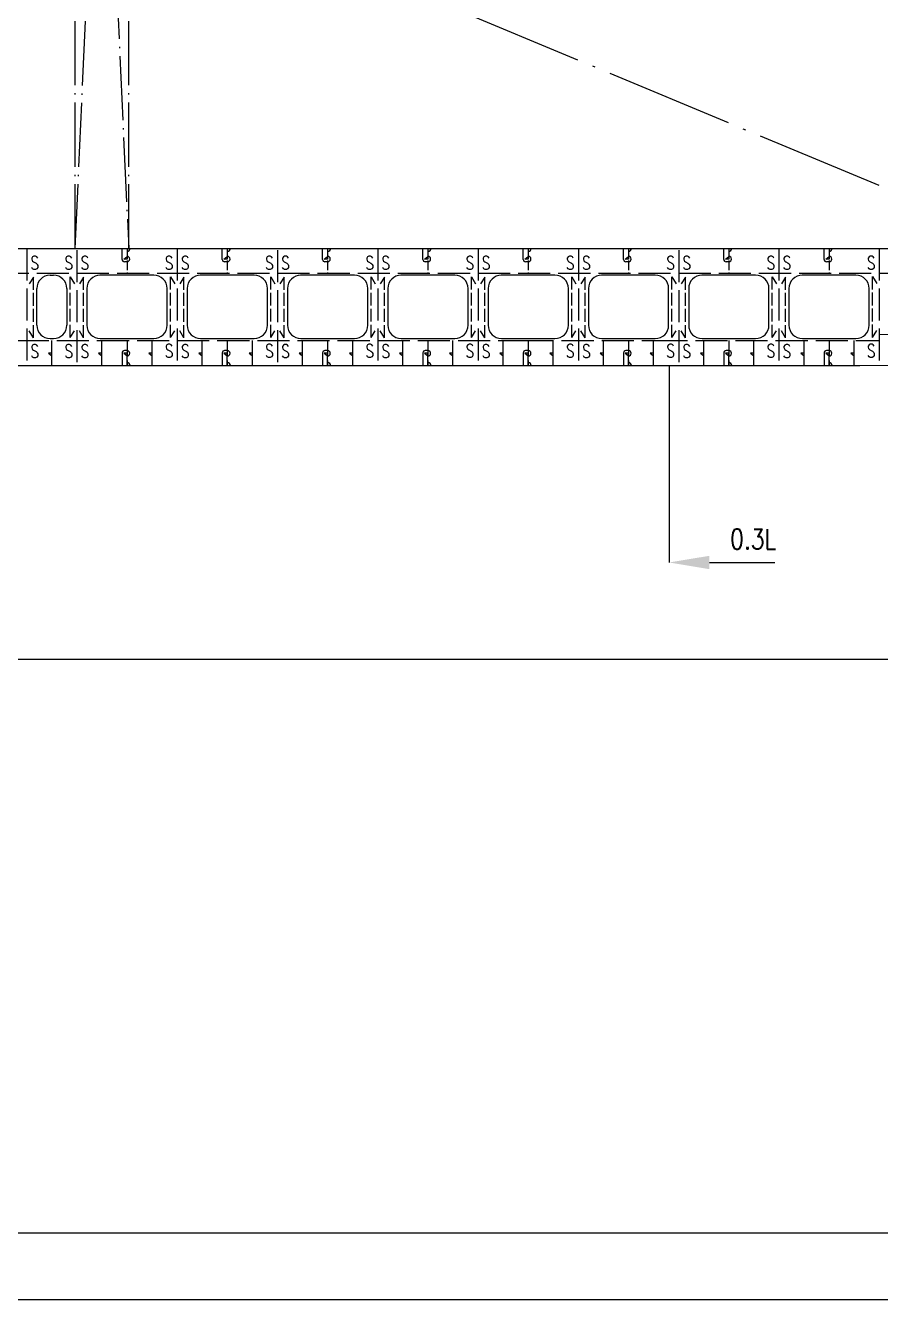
# Model space of a CAD drawing. Extents: x 373818 to 564480, y 322172 to 634257.
# Drawn here: x 508432 to 521219, y 548557 to 567614 of the extents above; entities that cross this region are included whole.
import ezdxf
from ezdxf.enums import TextEntityAlignment as Align

# ---------------------------------------------------------------- set-up
doc = ezdxf.new("R2010")
doc.units = 0
doc.header["$LTSCALE"] = 40
doc.header["$MEASUREMENT"] = 0
doc.linetypes.add('ACAD_ISO02W100', pattern=[15, 12, -3])
doc.linetypes.add('ACAD_ISO04W100', pattern=[30.5, 24, -3, 0.5, -3])
doc.layers.get('0').update_dxf_attribs({"linetype": 'CONTINUOUS'})
for name, color, linetype in [('01CONTINUOUS', 2, 'CONTINUOUS'), ('11', 7, 'CONTINUOUS'), ('BT_ENG', 7, 'CONTINUOUS'), ('C-CEN', 4, 'ACAD_ISO04W100'), ('C-DAS', 4, 'ACAD_ISO02W100'), ('Y-CON', 2, 'CONTINUOUS'), ('Y-DAS', 2, 'ACAD_ISO02W100')]:
    doc.layers.add(name, color=color, linetype=linetype)
doc.styles.add('ROMANS', font='romans.shx', dxfattribs={"width": 0.75, "height": 250, "bigfont": 'hzdx.shx'})

msp = doc.modelspace()

# ---------------------------------------------------------------- linework, layer by layer
at = {"color": 7, "ltscale": 0.2}
for p, q in [((509875.32, 564115.69), (509875.32, 564280.69)), ((511375.32, 564115.69), (511375.32, 564280.69)), ((512875.32, 564115.69), (512875.32, 564280.69)), ((514375.32, 564115.69), (514375.32, 564280.69)), ((515875.32, 564115.69), (515875.32, 564280.69)), ((517375.32, 564115.69), (517375.32, 564280.69)), ((518875.32, 564115.69), (518875.32, 564280.69)), ((520375.32, 564115.69), (520375.32, 564280.69)), ((509875.32, 562715.69), (509875.32, 562538.77)), ((511375.32, 562715.69), (511375.32, 562538.77)), ((512875.32, 562715.69), (512875.32, 562538.77)), ((514375.32, 562715.69), (514375.32, 562538.77)), ((515875.32, 562715.69), (515875.32, 562538.77)), ((517375.32, 562715.69), (517375.32, 562538.77)), ((518875.32, 562715.69), (518875.32, 562538.77)), ((520375.32, 562715.69), (520375.32, 562538.77))]:
    msp.add_line(p, q, dxfattribs=at)
for p, q in [((509950.32, 564080.69), (509910.32, 564080.69)), ((511450.32, 564080.69), (511410.32, 564080.69)), ((512950.32, 564080.69), (512910.32, 564080.69)), ((514450.32, 564080.69), (514410.32, 564080.69)), ((515950.32, 564080.69), (515910.32, 564080.69)), ((517450.32, 564080.69), (517410.32, 564080.69)), ((518950.32, 564080.69), (518910.32, 564080.69)), ((520450.32, 564080.69), (520410.32, 564080.69)), ((509050.32, 563680.69), (509050.32, 563130.69)), ((509950.32, 562750.69), (509910.32, 562750.69)), ((511450.32, 562750.69), (511410.32, 562750.69)), ((512950.32, 562750.69), (512910.32, 562750.69)), ((514450.32, 562750.69), (514410.32, 562750.69)), ((515950.32, 562750.69), (515910.32, 562750.69)), ((517450.32, 562750.69), (517410.32, 562750.69)), ((518950.32, 562750.69), (518910.32, 562750.69)), ((520450.32, 562750.69), (520410.32, 562750.69)), ((518060.02, 562530.69), (518060.02, 559581.69)), ((545200.32, 558131.38), (455200.32, 558131.38))]:
    msp.add_line(p, q)
at = {"color": 0, "linetype": 'ByBlock'}
for p, q in [((508550.32, 563851.77), (508487.61, 563749.21)), ((508800.32, 563880.69), (508850.32, 563880.69)), ((509100.32, 563854.71), (509163.03, 563752.15)), ((509300.32, 563851.77), (509237.61, 563749.21)), ((510600.32, 563854.71), (510663.03, 563752.15)), ((510800.32, 563851.77), (510737.61, 563749.21)), ((512100.32, 563854.71), (512163.03, 563752.15)), ((512300.32, 563851.77), (512237.61, 563749.21)), ((513600.32, 563854.71), (513663.03, 563752.15)), ((513800.32, 563851.77), (513737.61, 563749.21)), ((515100.32, 563854.71), (515163.03, 563752.15)), ((515300.32, 563851.77), (515237.61, 563749.21)), ((516600.32, 563854.71), (516663.03, 563752.15)), ((516800.32, 563851.77), (516737.61, 563749.21)), ((518100.32, 563854.71), (518163.03, 563752.15)), ((518300.32, 563851.77), (518237.61, 563749.21)), ((519600.32, 563854.71), (519663.03, 563752.15)), ((519800.32, 563851.77), (519737.61, 563749.21)), ((521100.32, 563857.38), (521163.03, 563754.82)), ((508550.32, 562941.77), (508487.61, 563044.33)), ((509100.32, 562944.71), (509163.03, 563047.27)), ((509300.32, 562941.77), (509237.61, 563044.33)), ((510600.32, 562944.71), (510663.03, 563047.27)), ((510800.32, 562941.77), (510737.61, 563044.33)), ((512100.32, 562944.71), (512163.03, 563047.27)), ((512300.32, 562941.77), (512237.61, 563044.33)), ((513600.32, 562944.71), (513663.03, 563047.27)), ((513800.32, 562941.77), (513737.61, 563044.33)), ((515100.32, 562944.71), (515163.03, 563047.27)), ((515300.32, 562941.77), (515237.61, 563044.33)), ((516600.32, 562944.71), (516663.03, 563047.27)), ((516800.32, 562941.77), (516737.61, 563044.33)), ((518100.32, 562944.71), (518163.03, 563047.27)), ((518300.32, 562941.77), (518237.61, 563044.33)), ((519600.32, 562944.71), (519663.03, 563047.27)), ((519800.32, 562941.77), (519737.61, 563044.33)), ((521100.32, 562947.38), (521163.03, 563049.94)), ((508800.32, 562930.69), (508850.32, 562930.69)), ((518660.02, 559581.69), (519638.4, 559581.69))]:
    msp.add_line(p, q, dxfattribs=at)
at = {"color": 2}
msp.add_line((447392.4, 549556.63), (562792.4, 549556.63), dxfattribs=at)
for centre, radius, start, end in [((509910.32, 564115.69), 35, 180, 270), ((509950.32, 564120.69), 40, 270, 90), ((511410.32, 564115.69), 35, 180, 270), ((511450.32, 564120.69), 40, 270, 90), ((512910.32, 564115.69), 35, 180, 270), ((512950.32, 564120.69), 40, 270, 90), ((514410.32, 564115.69), 35, 180, 270), ((514450.32, 564120.69), 40, 270, 90), ((515910.32, 564115.69), 35, 180, 270), ((515950.32, 564120.69), 40, 270, 90), ((517410.32, 564115.69), 35, 180, 270), ((517450.32, 564120.69), 40, 270, 90), ((518910.32, 564115.69), 35, 180, 270), ((518950.32, 564120.69), 40, 270, 90), ((520410.32, 564115.69), 35, 180, 270), ((520450.32, 564120.69), 40, 270, 90), ((509910.32, 562715.69), 35, 90, 180), ((509950.32, 562710.69), 40, 270, 90), ((511410.32, 562715.69), 35, 90, 180), ((511450.32, 562710.69), 40, 270, 90), ((512910.32, 562715.69), 35, 90, 180), ((512950.32, 562710.69), 40, 270, 90), ((514410.32, 562715.69), 35, 90, 180), ((514450.32, 562710.69), 40, 270, 90), ((515910.32, 562715.69), 35, 90, 180), ((515950.32, 562710.69), 40, 270, 90), ((517410.32, 562715.69), 35, 90, 180), ((517450.32, 562710.69), 40, 270, 90), ((518910.32, 562715.69), 35, 90, 180), ((518950.32, 562710.69), 40, 270, 90), ((520410.32, 562715.69), 35, 90, 180), ((520450.32, 562710.69), 40, 270, 90)]:
    msp.add_arc(centre, radius, start, end)
at = {"color": 7, "ltscale": 0.2}
for centre, start, end in [((509950.12, 564280.68), 270, 0), ((511450.12, 564280.68), 270, 0), ((512950.12, 564280.68), 270, 0), ((514450.12, 564280.68), 270, 0), ((515950.12, 564280.68), 270, 0), ((517450.12, 564280.68), 270, 0), ((518950.12, 564280.68), 270, 0), ((520450.12, 564280.68), 270, 0), ((509950.33, 562526.38), 360, 90), ((511450.33, 562526.38), 360, 90), ((512950.33, 562526.38), 360, 90), ((514450.33, 562526.38), 360, 90), ((515950.33, 562526.38), 360, 90), ((517450.33, 562526.38), 360, 90), ((518950.33, 562526.38), 360, 90), ((520450.33, 562526.38), 360, 90)]:
    msp.add_arc(centre, 44.99, start, end, dxfattribs=at)
at = {"color": 0, "linetype": 'ByBlock'}
msp.add_solid([(518660.02, 559681.69), (518660.02, 559481.69), (518060.02, 559581.69)], dxfattribs=at)
at = {"layer": '01CONTINUOUS'}
for p, q in [((453999.47, 564280.69), (526450.32, 564280.69)), ((508825.32, 562710.69), (508825.32, 562900.69)), ((509575.32, 562710.69), (509575.32, 562900.69)), ((510325.32, 562710.69), (510325.32, 562900.69)), ((511075.32, 562710.69), (511075.32, 562900.69)), ((511825.32, 562710.69), (511825.32, 562900.69)), ((512575.32, 562710.69), (512575.32, 562900.69)), ((513325.32, 562710.69), (513325.32, 562900.69)), ((514075.32, 562710.69), (514075.32, 562900.69)), ((514825.32, 562710.69), (514825.32, 562900.69)), ((515575.32, 562710.69), (515575.32, 562900.69)), ((516325.32, 562710.69), (516325.32, 562900.69)), ((517075.32, 562710.69), (517075.32, 562900.69)), ((517825.32, 562710.69), (517825.32, 562900.69)), ((518575.32, 562710.69), (518575.32, 562900.69)), ((519325.32, 562710.69), (519325.32, 562900.69)), ((520075.32, 562710.69), (520075.32, 562900.69)), ((520825.32, 562710.69), (520825.32, 562900.69)), ((463108.61, 562530.69), (520911.23, 562530.69))]:
    msp.add_line(p, q, dxfattribs=at)
msp.add_lwpolyline([(480700.32, 562530.69), (515850.32, 562530.69), (517850.32, 562530.69), (520911.22, 562530.69), (522967.62, 562549.69), (524200.32, 562600.79), (524350.32, 562607.29), (525700.32, 562654.49), (526115.62, 562680.59), (528466.32, 562879.69), (530850.32, 563161.64), (532670.32, 563414.52), (534996.32, 563793.58), (537350.32, 564268.02), (538789.32, 564613.64), (540600.32, 565124.84), (542047.32, 565600.25), (543850.32, 566269.07), (546161.32, 567209.47), (546400.32, 567310.75)], dxfattribs=at)
at = {"layer": '11', "color": 7, "linetype": 'Continuous'}
for p, q in [((510350.01, 563880.69), (509545.48, 563880.69)), ((511850.01, 563880.69), (511045.48, 563880.69)), ((513350.01, 563880.69), (512545.48, 563880.69)), ((514850.01, 563880.69), (514045.48, 563880.69)), ((516350.01, 563880.69), (515545.48, 563880.69)), ((517850.01, 563880.69), (517045.48, 563880.69)), ((519350.01, 563880.69), (518545.48, 563880.69)), ((520850.01, 563880.69), (520045.48, 563880.69)), ((508600.32, 563130.69), (508600.32, 563680.69)), ((509350.32, 563680.69), (509350.32, 563130.69)), ((510550.32, 563130.69), (510550.32, 563680.69)), ((510850.32, 563680.69), (510850.32, 563130.69)), ((512050.32, 563130.69), (512050.32, 563680.69)), ((512350.32, 563680.69), (512350.32, 563130.69)), ((513550.32, 563130.69), (513550.32, 563680.69)), ((513850.32, 563680.69), (513850.32, 563130.69)), ((515050.32, 563130.69), (515050.32, 563680.69)), ((515350.32, 563680.69), (515350.32, 563130.69)), ((516550.32, 563130.69), (516550.32, 563680.69)), ((516850.32, 563680.69), (516850.32, 563130.69)), ((518050.32, 563130.69), (518050.32, 563680.69)), ((518350.32, 563680.69), (518350.32, 563130.69)), ((519550.32, 563130.69), (519550.32, 563680.69)), ((519850.32, 563680.69), (519850.32, 563130.69)), ((521050.32, 563130.69), (521050.32, 563680.69)), ((509550.32, 562930.69), (510350.32, 562930.69)), ((511050.32, 562930.69), (511850.32, 562930.69)), ((512550.32, 562930.69), (513350.32, 562930.69)), ((514050.32, 562930.69), (514850.32, 562930.69)), ((515550.32, 562930.69), (516350.32, 562930.69)), ((517050.32, 562930.69), (517850.32, 562930.69)), ((518550.32, 562930.69), (519350.32, 562930.69)), ((520050.32, 562930.69), (520850.32, 562930.69))]:
    msp.add_line(p, q, dxfattribs=at)
for centre, start, end in [((508800.32, 563680.69), 90, 180), ((508850.32, 563680.69), 0, 90), ((509550.32, 563680.69), 90, 180), ((510350.32, 563680.69), 0, 90), ((511050.32, 563680.69), 90, 180), ((511850.32, 563680.69), 0, 90), ((512550.32, 563680.69), 90, 180), ((513350.32, 563680.69), 0, 90), ((514050.32, 563680.69), 90, 180), ((514850.32, 563680.69), 0, 90), ((515550.32, 563680.69), 90, 180), ((516350.32, 563680.69), 0, 90), ((517050.32, 563680.69), 90, 180), ((517850.32, 563680.69), 0, 90), ((518550.32, 563680.69), 90, 180), ((519350.32, 563680.69), 0, 90), ((520050.32, 563680.69), 90, 180), ((520850.32, 563680.69), 0, 90), ((508800.32, 563130.69), 180, 270), ((508850.32, 563130.69), 270, 0), ((509550.32, 563130.69), 180, 270), ((510350.32, 563130.69), 270, 0), ((511050.32, 563130.69), 180, 270), ((511850.32, 563130.69), 270, 0), ((512550.32, 563130.69), 180, 270), ((513350.32, 563130.69), 270, 0), ((514050.32, 563130.69), 180, 270), ((514850.32, 563130.69), 270, 0), ((515550.32, 563130.69), 180, 270), ((516350.32, 563130.69), 270, 0), ((517050.32, 563130.69), 180, 270), ((517850.32, 563130.69), 270, 0), ((518550.32, 563130.69), 180, 270), ((519350.32, 563130.69), 270, 0), ((520050.32, 563130.69), 180, 270), ((520850.32, 563130.69), 270, 0)]:
    msp.add_arc(centre, 200, start, end, dxfattribs=at)
at = {"layer": 'BT_ENG'}
msp.add_line((444892.4, 548556.63), (563792.4, 548556.63), dxfattribs=at)
at = {"layer": 'C-CEN', "ltscale": 2}
msp.add_line((523450.32, 564280.69), (481450.32, 581780.69), dxfattribs=at)
at = {"layer": 'C-CEN'}
for p, q in [((509175.32, 564280.69), (509175.32, 581780.69)), ((509175.32, 564280.69), (509975.32, 581780.69)), ((509175.32, 581780.69), (509975.32, 564280.69)), ((509975.32, 564280.69), (509975.32, 581780.69))]:
    msp.add_line(p, q, dxfattribs=at)
at = {"layer": 'C-DAS'}
msp.add_line((455200.32, 563910.69), (526450.32, 563910.69), dxfattribs=at)
at = {"layer": 'C-DAS', "ltscale": 0.4}
for p, q in [((508550.32, 562941.77), (508550.32, 563851.77)), ((509100.32, 562944.71), (509100.32, 563854.71)), ((509300.32, 562941.77), (509300.32, 563851.77)), ((510600.32, 562944.71), (510600.32, 563854.71)), ((510800.32, 562941.77), (510800.32, 563851.77)), ((512100.32, 562944.71), (512100.32, 563854.71)), ((512300.32, 562941.77), (512300.32, 563851.77)), ((513600.32, 562944.71), (513600.32, 563854.71)), ((513800.32, 562941.77), (513800.32, 563851.77)), ((515100.32, 562944.71), (515100.32, 563854.71)), ((515300.32, 562941.77), (515300.32, 563851.77)), ((516600.32, 562944.71), (516600.32, 563854.71)), ((516800.32, 562941.77), (516800.32, 563851.77)), ((518100.32, 562944.71), (518100.32, 563854.71)), ((518300.32, 562941.77), (518300.32, 563851.77)), ((519600.32, 562944.71), (519600.32, 563854.71)), ((519800.32, 562941.77), (519800.32, 563851.77)), ((521100.32, 562947.38), (521100.32, 563857.38))]:
    msp.add_line(p, q, dxfattribs=at)
at = {"layer": 'C-DAS'}
for points in [[(455200.32, 563383.61), (456889.22, 563187.99), (459074.22, 563014.89), (459350.32, 562997.89), (461599.62, 562912.49), (463108.72, 562900.69), (465850.32, 562900.69), (472350.32, 562900.69), (476450.32, 562900.69), (477700.32, 562900.69), (480700.32, 562900.69), (515850.32, 562900.69), (517850.32, 562900.69), (520911.22, 562900.69), (521200.32, 562903.36)], [(521200.32, 562993.36), (522967.62, 563009.69), (523450.32, 563029.7)]]:
    msp.add_lwpolyline(points, dxfattribs=at)
at = {"layer": 'Y-CON'}
for points in [[(509950.32, 564280.69), (509950.32, 564120.69), (509900.32, 564120.69), (509950.32, 564160.69)], [(511450.32, 564280.69), (511450.32, 564120.69), (511400.32, 564120.69), (511450.32, 564160.69)], [(512950.32, 564280.69), (512950.32, 564120.69), (512900.32, 564120.69), (512950.32, 564160.69)], [(514450.32, 564280.69), (514450.32, 564120.69), (514400.32, 564120.69), (514450.32, 564160.69)], [(515950.32, 564280.69), (515950.32, 564120.69), (515900.32, 564120.69), (515950.32, 564160.69)], [(517450.32, 564280.69), (517450.32, 564120.69), (517400.32, 564120.69), (517450.32, 564160.69)], [(518950.32, 564280.69), (518950.32, 564120.69), (518900.32, 564120.69), (518950.32, 564160.69)], [(520450.32, 564280.69), (520450.32, 564120.69), (520400.32, 564120.69), (520450.32, 564160.69)], [(508825.32, 562530.69), (508825.32, 562710.69), (508775.32, 562710.69), (508825.32, 562670.69)], [(509575.32, 562530.69), (509575.32, 562710.69), (509525.32, 562710.69), (509575.32, 562670.69)], [(509950.32, 562530.69), (509950.32, 562710.69), (509900.32, 562710.69), (509950.32, 562670.69)], [(510325.32, 562530.69), (510325.32, 562710.69), (510275.32, 562710.69), (510325.32, 562670.69)], [(511075.32, 562530.69), (511075.32, 562710.69), (511025.32, 562710.69), (511075.32, 562670.69)], [(511450.32, 562530.69), (511450.32, 562710.69), (511400.32, 562710.69), (511450.32, 562670.69)], [(511825.32, 562530.69), (511825.32, 562710.69), (511775.32, 562710.69), (511825.32, 562670.69)], [(512575.32, 562530.69), (512575.32, 562710.69), (512525.32, 562710.69), (512575.32, 562670.69)], [(512950.32, 562530.69), (512950.32, 562710.69), (512900.32, 562710.69), (512950.32, 562670.69)], [(513325.32, 562530.69), (513325.32, 562710.69), (513275.32, 562710.69), (513325.32, 562670.69)], [(514075.32, 562530.69), (514075.32, 562710.69), (514025.32, 562710.69), (514075.32, 562670.69)], [(514450.32, 562530.69), (514450.32, 562710.69), (514400.32, 562710.69), (514450.32, 562670.69)], [(514825.32, 562530.69), (514825.32, 562710.69), (514775.32, 562710.69), (514825.32, 562670.69)], [(515575.32, 562530.69), (515575.32, 562710.69), (515525.32, 562710.69), (515575.32, 562670.69)], [(515950.32, 562530.69), (515950.32, 562710.69), (515900.32, 562710.69), (515950.32, 562670.69)], [(516325.32, 562530.69), (516325.32, 562710.69), (516275.32, 562710.69), (516325.32, 562670.69)], [(517075.32, 562530.69), (517075.32, 562710.69), (517025.32, 562710.69), (517075.32, 562670.69)], [(517450.32, 562530.69), (517450.32, 562710.69), (517400.32, 562710.69), (517450.32, 562670.69)], [(517825.32, 562530.69), (517825.32, 562710.69), (517775.32, 562710.69), (517825.32, 562670.69)], [(518575.32, 562530.69), (518575.32, 562710.69), (518525.32, 562710.69), (518575.32, 562670.69)], [(518950.32, 562530.69), (518950.32, 562710.69), (518900.32, 562710.69), (518950.32, 562670.69)], [(519325.32, 562530.69), (519325.32, 562710.69), (519275.32, 562710.69), (519325.32, 562670.69)], [(520075.32, 562530.69), (520075.32, 562710.69), (520025.32, 562710.69), (520075.32, 562670.69)], [(520450.32, 562530.69), (520450.32, 562710.69), (520400.32, 562710.69), (520450.32, 562670.69)], [(520825.32, 562530.69), (520825.32, 562710.69), (520775.32, 562710.69), (520825.32, 562670.69)]]:
    msp.add_lwpolyline(points, dxfattribs=at)
at = {"layer": 'Y-DAS'}
for p, q in [((508450.32, 564280.69), (508450.32, 562530.69)), ((509200.32, 564255.69), (509200.32, 562530.69)), ((510700.32, 564280.69), (510700.32, 562530.69)), ((512200.32, 564255.69), (512200.32, 562530.69)), ((513700.32, 564280.69), (513700.32, 562530.69)), ((515200.32, 564280.69), (515200.32, 562530.69)), ((516700.32, 564280.69), (516700.32, 562530.69)), ((518200.32, 564255.69), (518200.32, 562530.69)), ((519700.32, 564280.69), (519700.32, 562530.69)), ((521200.32, 564280.69), (521200.32, 562530.69))]:
    msp.add_line(p, q, dxfattribs=at)
at = {"layer": 'Y-DAS', "ltscale": 0.3}
for p, q in [((509950.32, 564280.69), (509950.32, 563910.69)), ((511450.32, 564280.69), (511450.32, 563910.69)), ((512950.32, 564280.69), (512950.32, 563910.69)), ((514450.32, 564280.69), (514450.32, 563910.69)), ((515950.32, 564280.69), (515950.32, 563910.69)), ((517450.32, 564280.69), (517450.32, 563910.69)), ((518950.32, 564280.69), (518950.32, 563910.69)), ((520450.32, 564280.69), (520450.32, 563910.69))]:
    msp.add_line(p, q, dxfattribs=at)
at = {"layer": 'Y-DAS', "ltscale": 0.5}
for p, q in [((509950.32, 562900.69), (509950.32, 562532.46)), ((511450.32, 562900.69), (511450.32, 562532.46)), ((512950.32, 562900.69), (512950.32, 562532.46)), ((514450.32, 562900.69), (514450.32, 562532.46)), ((515950.32, 562900.69), (515950.32, 562532.46)), ((517450.32, 562900.69), (517450.32, 562532.46)), ((518950.32, 562900.69), (518950.32, 562532.46)), ((520450.32, 562900.69), (520450.32, 562532.46))]:
    msp.add_line(p, q, dxfattribs=at)

# ---------------------------------------------------------------- texts
at = {"style": 'ROMANS', "width": 0.8}
msp.add_text('0.3L', height=300, dxfattribs=at).set_placement((519315.32, 559932.19), align=Align.MIDDLE)
at = {"char_height": 200, "attachment_point": 5, "style": 'ROMANS'}
for insert in [(508570.21, 564064.42), (509079.31, 564064.42), (509320.23, 564064.42), (510579.31, 564064.42), (510820.23, 564064.42), (512079.31, 564064.42), (512320.23, 564064.42), (513579.31, 564064.42), (513820.23, 564064.42), (515079.31, 564064.42), (515320.23, 564064.42), (516579.31, 564064.42), (516820.23, 564064.42), (518079.31, 564064.42), (518320.23, 564064.42), (519579.31, 564064.42), (519820.23, 564064.42), (521079.31, 564064.42), (508570.21, 562743.3), (509079.31, 562743.3), (509320.23, 562743.3), (510579.31, 562748.29), (510820.23, 562743.3), (512079.31, 562748.29), (512320.23, 562743.3), (513579.31, 562748.29), (513820.23, 562743.3), (515079.31, 562748.29), (515320.23, 562743.3), (516579.31, 562748.29), (516820.23, 562743.3), (518079.31, 562748.29), (518320.23, 562743.3), (519579.31, 562748.29), (519820.23, 562743.3), (521079.31, 562748.29)]:
    msp.add_mtext('S', dxfattribs=dict(at, insert=insert))

doc.saveas('drawing.dxf')
